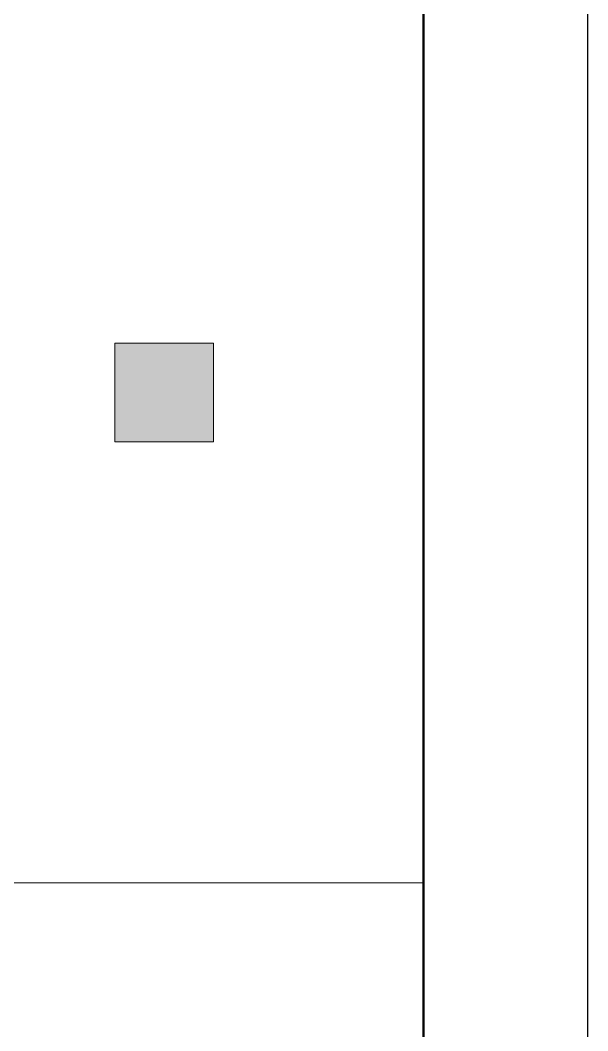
# Model space of a CAD drawing. Extents: x -200722 to 834823, y -494970 to 88783.
# Drawn here: x 337994 to 340413, y -332024 to -327721 of the extents above; entities that cross this region are included whole.
import ezdxf

# ---------------------------------------------------------------- set-up
doc = ezdxf.new("R2010")
doc.units = 0
doc.header["$LTSCALE"] = 100
doc.header["$MEASUREMENT"] = 0
doc.layers.get('0').update_dxf_attribs({"linetype": 'CONTINUOUS'})
doc.layers.add('9_TITLE TEXT', color=7, linetype='CONTINUOUS', lineweight=20)

msp = doc.modelspace()

# ---------------------------------------------------------------- hatches: boundary and pattern name
at = {"layer": '9_TITLE TEXT', "true_color": 0x000000}
h = msp.add_hatch(color=18, dxfattribs=at)
h.dxf.hatch_style = 1
h.paths.add_polyline_path([(338817.9, -329096.4), (338397.9, -329096.4), (338397.9, -329516.2), (338817.9, -329516.2)])

# ---------------------------------------------------------------- linework, layer by layer
at = {"color": 18, "ltscale": 0.4, "true_color": 0x000000}
msp.add_lwpolyline([(222672.7, -265926.9), (222672.7, -349086.9), (340412.7, -349086.9), (340412.7, -265926.9)], close=True, dxfattribs=at)
at = {"color": 18, "true_color": 0x000000}
msp.add_lwpolyline([(223372.7, -348386.9), (339712.7, -348386.9), (339712.7, -266626.9), (223372.7, -266626.9)], close=True, dxfattribs=at)
at = {"layer": '9_TITLE TEXT', "color": 18, "true_color": 0x000000}
msp.add_line((339712.7, -331394.4), (327952.7, -331394.4), dxfattribs=at)
msp.add_line((339712.7, -331394.4), (327952.7, -331394.4), dxfattribs=at)
msp.add_line((339712.7, -331394.4), (327952.7, -331394.4), dxfattribs=at)
at = {"layer": '9_TITLE TEXT', "color": 18, "lineweight": 50, "true_color": 0x000000}
msp.add_lwpolyline([(339712.7, -348386.9), (327952.7, -348386.9), (327952.7, -266627), (339712.7, -266626.9)], close=True, dxfattribs=at)
at = {"layer": '9_TITLE TEXT', "color": 18, "true_color": 0x000000}
msp.add_lwpolyline([(339712.7, -266626.9), (339712.7, -348386.9)], dxfattribs=at)
msp.add_lwpolyline([(338817.9, -329096.4), (338397.9, -329096.4), (338397.9, -329516.2), (338817.9, -329516.2)], close=True, dxfattribs=at)

doc.saveas('drawing.dxf')
